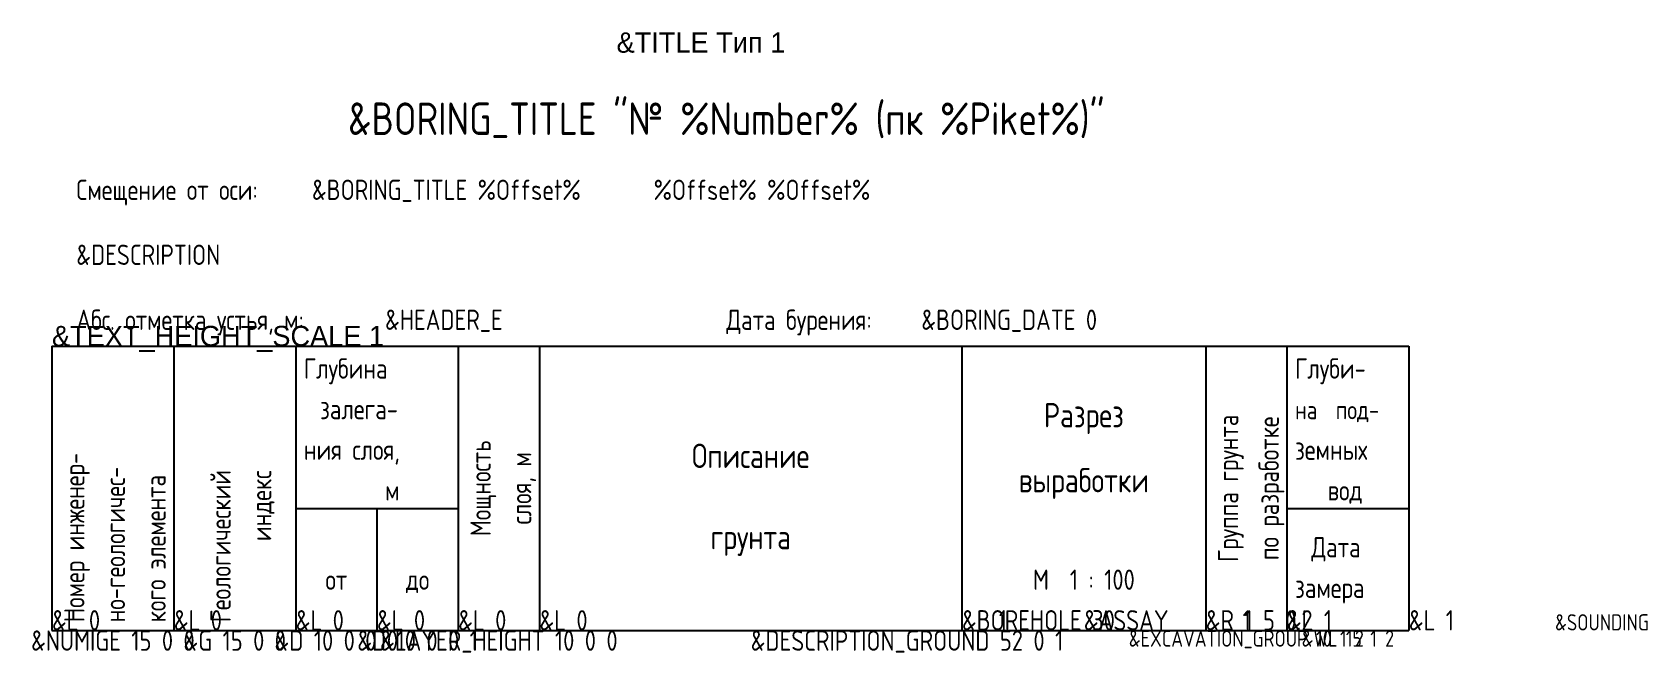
# Model space of a CAD drawing. Extents: x -2 to 196, y -38 to 39.
import ezdxf
from ezdxf.enums import TextEntityAlignment as Align

# ---------------------------------------------------------------- set-up
doc = ezdxf.new("R2010")
doc.units = 0
doc.layers.add('Коммуникации', color=7, linetype='Continuous')
doc.styles.add('SPDS.shx', font='SPDS.shx', dxfattribs={"height": 2.5})

msp = doc.modelspace()

# ---------------------------------------------------------------- linework, layer by layer
for p, q in [((0, 0), (167, 0)), ((0, 0), (0, -35)), ((15, 0), (15, -35)), ((30, 0), (30, -35)), ((50, 0), (50, -35)), ((60, 0), (60, -35)), ((112, 0), (112, -35)), ((142, 0), (142, -35)), ((152, 0), (152, -35)), ((167, 0), (167, -35)), ((30, -20), (50, -20)), ((40, -20), (40, -35)), ((152, -20), (167, -20)), ((0, -35), (167, -35))]:
    msp.add_line(p, q)

# ---------------------------------------------------------------- texts
at = {"style": 'SPDS.shx'}
for s, height, p in [('&BORING_TITLE "№ %Number% (пк %Piket%)"', 4, (83, 26)), ('Разрез', 3, (127, -10)), ('Описание', 3, (86, -15)), ('выработки', 3, (127, -18)), ('грунта', 3, (86, -25)), ('М  1 : 100', 2.5, (127, -30)), ('от', 2.5, (35, -30)), ('до', 2.5, (45, -30))]:
    msp.add_text(s, height=height, dxfattribs=at).set_placement(p, align=Align.CENTER)
for s, height, p in [('Смещение от оси:', 2.5, (3, 18)), ('&BORING_TITLE %Offset%       %Offset% %Offset%', 2.5, (32, 18)), ('&DESCRIPTION', 2.5, (3, 10)), ('Абс. отметка устья, м:', 2.5, (3, 2)), ('&HEADER_E', 2.5, (41, 2)), ('Дата бурения: ', 2.5, (83, 2)), ('&BORING_DATE 0', 2.5, (107, 2)), ('Глубина', 2.5, (31, -4)), ('Глуби-', 2.5, (153, -4)), ('залега-', 2.5, (33, -9)), ('на', 2.3, (153, -9)), ('под-', 2.3, (158, -9)), ('земных', 2.5, (153, -14)), ('ния слоя,', 2.5, (31, -14)), ('м', 2.5, (41, -19)), ('вод', 2.5, (157, -19)), ('Дата', 2.5, (155, -26)), ('замера', 2.5, (153, -31)), ('&ASSAY', 2.5, (127, -35)), ('&SOUNDING', 2, (185, -35))]:
    msp.add_text(s, height=height, dxfattribs=at).set_placement(p)
msp.add_text('&TEXT_HEIGHT_SCALE 1', height=2.5).set_placement((0, 0))
for s, p in [('Группа грунта', (146, -17.5)), ('по разработке', (151, -17.5)), ('Мощность', (54, -17.5)), ('слоя, м', (59, -17.5))]:
    msp.add_text(s, height=2.5, rotation=90, dxfattribs=at).set_placement(p, align=Align.CENTER)
for s, p in [('Номер инженер-', (4, -34)), ('но-геологичес-', (9, -34)), ('Геологический', (22, -34)), ('индекс', (27, -24)), ('кого элемента', (14, -34))]:
    msp.add_text(s, height=2.5, rotation=90, dxfattribs=at).set_placement(p)
at = {"layer": 'Коммуникации'}
msp.add_text('&TITLE Тип 1', height=2.5, dxfattribs=at).set_placement((69.49, 36.13))
at = {"layer": 'Коммуникации', "style": 'SPDS.shx'}
for s, p in [('&L 0', (0, -35)), ('&L 0', (15, -35)), ('&L 0', (30, -35)), ('&L 0', (40, -35)), ('&L 0', (50, -35)), ('&L 0', (60, -35)), ('&BOREHOLE 30', (112, -35)), ('&L 1', (112, -35)), ('&R 1 5 0.2', (142, -35)), ('&L 1', (142, -35)), ('&L 1', (152, -35)), ('&L 1', (167, -35))]:
    msp.add_text(s, height=2.5, dxfattribs=at).set_placement(p)
for s, height, p in [('&NUMIGE 15 0 0', 2.5, (7.5, -35)), ('&G 15 0 0', 2.5, (22.5, -35)), ('&D 10 0 0 0', 2.5, (35, -35)), ('&D 10 0 0 1', 2.5, (45, -35)), ('&LAYER_HEIGHT 10 0 0', 2.5, (55, -35)), ('&EXCAVATION_GROUP 10 1 2', 2, (147, -35)), ('&WL 15 1 2', 2, (159.5, -35))]:
    msp.add_text(s, height=height, dxfattribs=at).set_placement(p, align=Align.TOP_CENTER)
msp.add_text('&DESCRIPTION_GROUND 52 0 1', height=2.5, dxfattribs=at).set_placement((86, -35), align=Align.TOP_LEFT)

doc.saveas('drawing.dxf')
